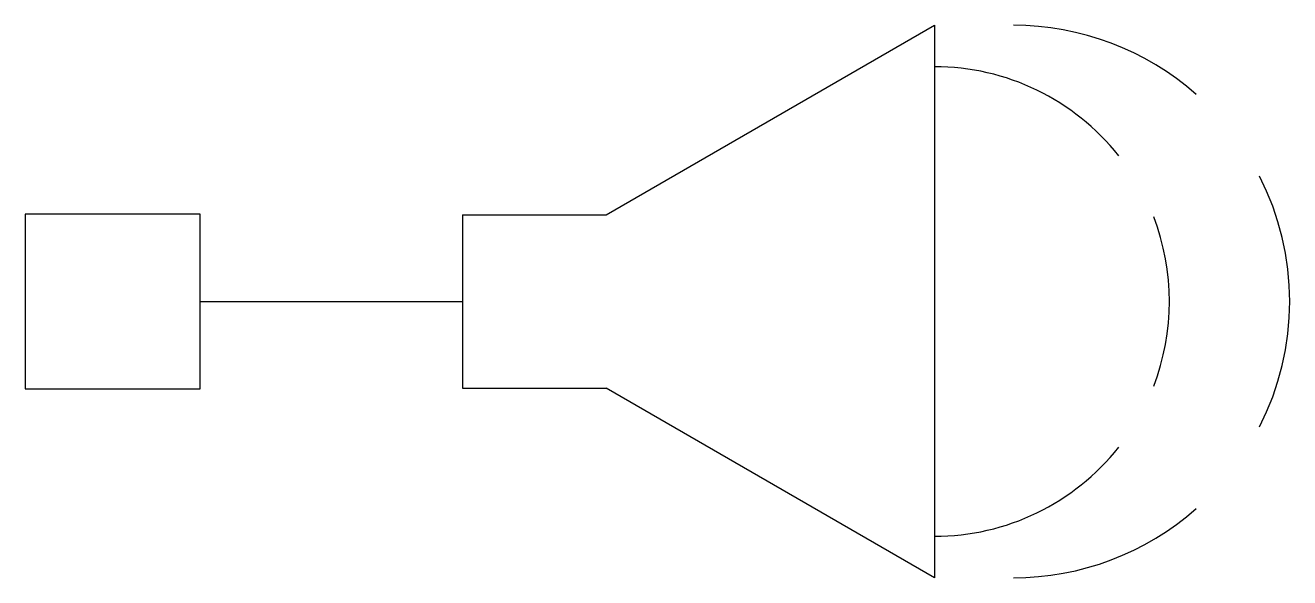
# Model space of a CAD drawing. Header units: millimetres. Extents: x -3111.653 to -3111.074, y 3735.641 to 3735.894.
import ezdxf

# ---------------------------------------------------------------- set-up
doc = ezdxf.new("R2010")
doc.units = ezdxf.units.MM
doc.header["$LTSCALE"] = 10
doc.linetypes.add('HIDDEN', pattern=[0.375, 0.25, -0.125])
doc.layers.add('Ele_tomadas', color=2, linetype='Continuous')

msp = doc.modelspace()

# ---------------------------------------------------------------- linework, layer by layer
at = {"layer": 'Ele_tomadas', "color": 3}
for p, q in [((-3111.38694, 3735.80709), (-3111.23668, 3735.89384)), ((-3111.23668, 3735.89384), (-3111.23668, 3735.64094)), ((-3111.45268, 3735.80709), (-3111.38694, 3735.80709)), ((-3111.45268, 3735.80709), (-3111.45268, 3735.7277)), ((-3111.45268, 3735.7277), (-3111.38694, 3735.7277)), ((-3111.23668, 3735.64094), (-3111.38694, 3735.7277))]:
    msp.add_line(p, q, dxfattribs=at)
at = {"layer": 'Ele_tomadas', "color": 4}
msp.add_line((-3111.57268, 3735.76739), (-3111.45268, 3735.76739), dxfattribs=at)
at = {"layer": 'Ele_tomadas', "color": 3}
msp.add_lwpolyline([(-3111.65268, 3735.72739), (-3111.57268, 3735.72739), (-3111.57268, 3735.80739), (-3111.65268, 3735.80739)], close=True, dxfattribs=at)
at = {"layer": 'Ele_tomadas', "color": 1, "linetype": 'HIDDEN'}
for start, end in [(48.57831, 90), (332.99458, 27.00542), (270, 311.42169)]:
    msp.add_arc((-3111.20062, 3735.76739), 0.12645, start, end, dxfattribs=at)
at = {"layer": 'Ele_tomadas', "color": 1}
for start, end in [(38.37942, 90), (338.89006, 21.10994), (270, 321.62058)]:
    msp.add_arc((-3111.23668, 3735.76739), 0.10748, start, end, dxfattribs=at)

doc.saveas('drawing.dxf')
